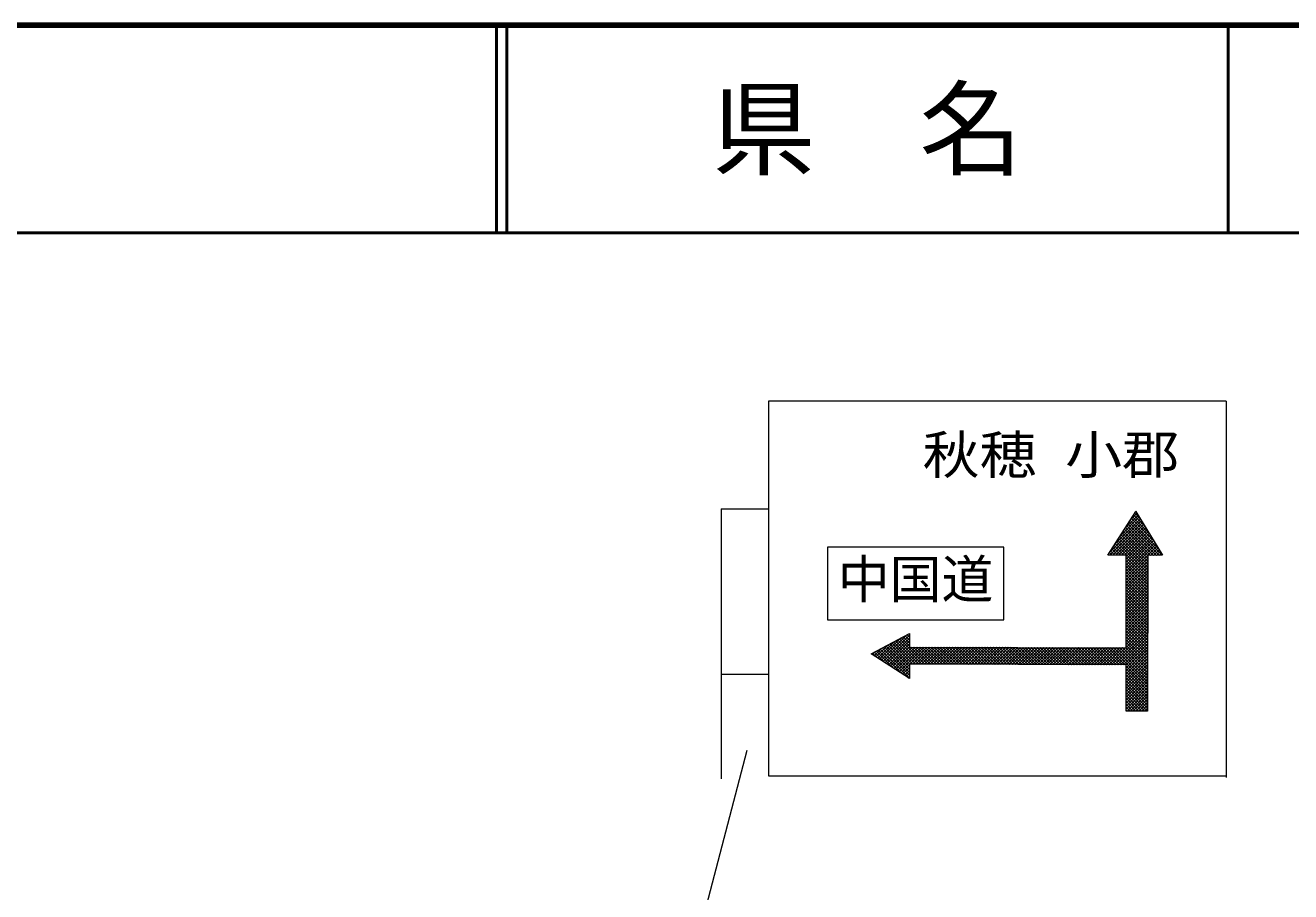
# Model space of a CAD drawing. Units: millimetres, scale not verified. Extents: x 40000 to 680000, y 20000 to 380000.
# Drawn here: x 275042 to 336020, y 338253 to 380000 of the extents above; entities that cross this region are included whole.
import ezdxf
from ezdxf.enums import TextEntityAlignment as Align

# ---------------------------------------------------------------- set-up
doc = ezdxf.new("R2010")
doc.units = ezdxf.units.MM
doc.header["$LTSCALE"] = 1000
for name, color, linetype, lineweight in [('M-BGD', 7, 'Continuous', 13), ('M-STR-STRC', 7, 'Continuous', 13), ('M-TTL', 2, 'Continuous', 140), ('M-TTL-LINE', 7, 'Continuous', 50)]:
    doc.layers.add(name, color=color, linetype=linetype, lineweight=lineweight)
doc.layers.add('M-TTL-TXT', color=7, linetype='Continuous')
doc.styles.add('ＭＳ ゴシック', font='')
doc.styles.get('ＭＳ ゴシック').set_extended_font_data('MS Gothic')

msp = doc.modelspace()

# ---------------------------------------------------------------- linework, layer by layer
at = {"layer": 'M-BGD'}
msp.add_line((297209, 296823), (309835, 345068), dxfattribs=at)
at = {"layer": 'M-STR-STRC'}
for p, q in [((332912, 361895), (332912, 343761)), ((308578, 356704), (308578, 343685)), ((308578, 356704), (310852, 356704)), ((327273, 354581), (328829, 356137)), ((327535, 354984), (328776, 356225)), ((327796, 355386), (328722, 356313)), ((328057, 355789), (328669, 356401)), ((329652, 354777), (328287, 356143)), ((328318, 356192), (328616, 356489)), ((329435, 355136), (328342, 356229)), ((329218, 355494), (328398, 356314)), ((329001, 355853), (328454, 356400)), ((328784, 356211), (328509, 356486)), ((328566, 356570), (328565, 356572)), ((327304, 354471), (328882, 356048)), ((327446, 354471), (328936, 355960)), ((327588, 354472), (328989, 355872)), ((327730, 354472), (329042, 355784)), ((327872, 354473), (329096, 355696)), ((329134, 354306), (327897, 355542)), ((329134, 354447), (327953, 355628)), ((329269, 354454), (328008, 355714)), ((328014, 354474), (329149, 355608)), ((329407, 354456), (328064, 355800)), ((328094, 354412), (329202, 355520)), ((329546, 354459), (328120, 355885)), ((329684, 354462), (328175, 355971)), ((329823, 354465), (328231, 356057)), ((327976, 354473), (327508, 354942)), ((329133, 353458), (327563, 355028)), ((329133, 353599), (327619, 355113)), ((329133, 353740), (327674, 355199)), ((329133, 353882), (327730, 355285)), ((329134, 354023), (327786, 355371)), ((329134, 354164), (327841, 355457)), ((328094, 354271), (329256, 355432)), ((328094, 354129), (329309, 355344)), ((328094, 353988), (329362, 355256)), ((328094, 353846), (329416, 355168)), ((328094, 353705), (329469, 355080)), ((328094, 353563), (329522, 354992)), ((328094, 353422), (329576, 354903)), ((327272, 354470), (327229, 354513)), ((327413, 354471), (327285, 354599)), ((327554, 354472), (327341, 354685)), ((327694, 354472), (327396, 354770)), ((327835, 354473), (327452, 354856)), ((329133, 353317), (328094, 354355)), ((328094, 353280), (329134, 354320)), ((329267, 354453), (329629, 354815)), ((329412, 354457), (329682, 354727)), ((329556, 354460), (329736, 354639)), ((329701, 354463), (329789, 354551)), ((328093, 352714), (329133, 353754)), ((329133, 353175), (328094, 354214)), ((328094, 353139), (329134, 354179)), ((329133, 353034), (328094, 354072)), ((328094, 352997), (329134, 354037)), ((329132, 352893), (328094, 353931)), ((328094, 352856), (329133, 353895)), ((329132, 352751), (328094, 353790)), ((328093, 352573), (329133, 353612)), ((328093, 352431), (329133, 353471)), ((328093, 352290), (329133, 353329)), ((328093, 352148), (329133, 353188)), ((329132, 352610), (328094, 353648)), ((329132, 352469), (328094, 353507)), ((329132, 352328), (328094, 353366)), ((329132, 352186), (328094, 353224)), ((329132, 352045), (328094, 353083)), ((328093, 352007), (329133, 353046)), ((328093, 351865), (329132, 352904)), ((328093, 351724), (329132, 352763)), ((329131, 351621), (328093, 352659)), ((328093, 351582), (329132, 352621)), ((329131, 351480), (328093, 352518)), ((328093, 351441), (329132, 352480)), ((329131, 351904), (328094, 352942)), ((329131, 351762), (328094, 352800)), ((328092, 350875), (329131, 351914)), ((329131, 351339), (328093, 352376)), ((328093, 351299), (329132, 352338)), ((329131, 351197), (328093, 352235)), ((328093, 351158), (329132, 352197)), ((329131, 351056), (328093, 352094)), ((328093, 351016), (329132, 352055)), ((329130, 350915), (328093, 351952)), ((328092, 350733), (329131, 351772)), ((328092, 350592), (329131, 351630)), ((328092, 350450), (329131, 351489)), ((328092, 350309), (329131, 351347)), ((329130, 350774), (328093, 351811)), ((329130, 350632), (328093, 351670)), ((329130, 350491), (328093, 351528)), ((329130, 350350), (328093, 351387)), ((329130, 350208), (328093, 351245)), ((316293, 349399), (317524, 350630)), ((317654, 350512), (317532, 350634)), ((317654, 350654), (317624, 350683)), ((327393, 349185), (329130, 350923)), ((327534, 349185), (329130, 350781)), ((327675, 349185), (329130, 350640)), ((328092, 350167), (329131, 351206)), ((328092, 350026), (329131, 351064)), ((329129, 349785), (328092, 350821)), ((329129, 349643), (328092, 350680)), ((329130, 350067), (328093, 351104)), ((329129, 349926), (328093, 350963)), ((316036, 349566), (316619, 350149)), ((316122, 349511), (316921, 350309)), ((316208, 349455), (317222, 350470)), ((316379, 349343), (317654, 350618)), ((317648, 348821), (316423, 350045)), ((316465, 349288), (317654, 350477)), ((317649, 348961), (316516, 350094)), ((316550, 349232), (317654, 350336)), ((317651, 349101), (316608, 350143)), ((316636, 349176), (317655, 350195)), ((317675, 349218), (316701, 350193)), ((316722, 349120), (317655, 350054)), ((317817, 349217), (316793, 350242)), ((316807, 349065), (317784, 350041)), ((317959, 349217), (316885, 350291)), ((316893, 349009), (317925, 350041)), ((318101, 349216), (316978, 350340)), ((316979, 348953), (318066, 350040)), ((317064, 348897), (318207, 350040)), ((318243, 349216), (317070, 350389)), ((317150, 348842), (318348, 350040)), ((318385, 349215), (317162, 350438)), ((317655, 350087), (317255, 350487)), ((317655, 350228), (317347, 350536)), ((317654, 350370), (317440, 350585)), ((317667, 349218), (318489, 350039)), ((318527, 349215), (317700, 350041)), ((317808, 349217), (318630, 350039)), ((318669, 349214), (317842, 350041)), ((317949, 349217), (318771, 350038)), ((318811, 349214), (317984, 350041)), ((318090, 349216), (318912, 350038)), ((318952, 349213), (318126, 350040)), ((318231, 349216), (319053, 350038)), ((319094, 349213), (318267, 350040)), ((318372, 349215), (319194, 350037)), ((319236, 349212), (318409, 350039)), ((318513, 349215), (319335, 350037)), ((319378, 349212), (318551, 350039)), ((318654, 349214), (319476, 350036)), ((319520, 349212), (318693, 350039)), ((318795, 349214), (319617, 350036)), ((319662, 349211), (318835, 350038)), ((318936, 349213), (319758, 350036)), ((319804, 349211), (318977, 350038)), ((319077, 349213), (319899, 350035)), ((319946, 349210), (319118, 350037)), ((319218, 349213), (320040, 350035)), ((320088, 349210), (319260, 350037)), ((319359, 349212), (320181, 350034)), ((320229, 349209), (319402, 350037)), ((319500, 349212), (320322, 350034)), ((320371, 349209), (319544, 350036)), ((319641, 349211), (320463, 350033)), ((320513, 349208), (319686, 350036)), ((319782, 349211), (320604, 350033)), ((320655, 349208), (319828, 350035)), ((319923, 349210), (320745, 350033)), ((320797, 349207), (319969, 350035)), ((320064, 349210), (320886, 350032)), ((320939, 349207), (320111, 350034)), ((320205, 349209), (321027, 350032)), ((321081, 349206), (320253, 350034)), ((320346, 349209), (321168, 350031)), ((321223, 349206), (320395, 350034)), ((320487, 349208), (321309, 350031)), ((321365, 349205), (320537, 350033)), ((320628, 349208), (321450, 350031)), ((321506, 349205), (320679, 350033)), ((320768, 349207), (321591, 350030)), ((321648, 349205), (320820, 350032)), ((320909, 349207), (321732, 350030)), ((321790, 349204), (320962, 350032)), ((321050, 349206), (321873, 350029)), ((321932, 349204), (321104, 350032)), ((321191, 349206), (322014, 350029)), ((322074, 349203), (321246, 350031)), ((321332, 349206), (322155, 350029)), ((322216, 349203), (321388, 350031)), ((321473, 349205), (322296, 350028)), ((322358, 349202), (321530, 350030)), ((321614, 349205), (322437, 350028)), ((322500, 349202), (321671, 350030)), ((321755, 349204), (322578, 350027)), ((322642, 349201), (321813, 350030)), ((321896, 349204), (322719, 350027)), ((322784, 349201), (321955, 350029)), ((322037, 349203), (322860, 350027)), ((322925, 349200), (322097, 350029)), ((322178, 349203), (323001, 350026)), ((323067, 349200), (322239, 350028)), ((322319, 349202), (323142, 350026)), ((323209, 349199), (322381, 350028)), ((322460, 349202), (323283, 350025)), ((323351, 349199), (322522, 350028)), ((322601, 349201), (323424, 350025)), ((323493, 349198), (322664, 350027)), ((322742, 349201), (323565, 350025)), ((323635, 349198), (322806, 350027)), ((322883, 349200), (323706, 350024)), ((323777, 349197), (322948, 350026)), ((323024, 349200), (323848, 350024)), ((323919, 349197), (323090, 350026)), ((323165, 349199), (323989, 350023)), ((324061, 349197), (323232, 350025)), ((323306, 349199), (324130, 350023)), ((324202, 349196), (323373, 350025)), ((323447, 349199), (324271, 350023)), ((324344, 349196), (323515, 350025)), ((323588, 349198), (324412, 350022)), ((324486, 349195), (323657, 350024)), ((323729, 349198), (324553, 350022)), ((324628, 349195), (323799, 350024)), ((323869, 349197), (324694, 350021)), ((324770, 349194), (323941, 350023)), ((324010, 349197), (324835, 350021)), ((324912, 349194), (324083, 350023)), ((324151, 349196), (324976, 350020)), ((325054, 349193), (324224, 350023)), ((324292, 349196), (325117, 350020)), ((325196, 349193), (324366, 350022)), ((324433, 349195), (325258, 350020)), ((325338, 349192), (324508, 350022)), ((324574, 349195), (325399, 350019)), ((325479, 349192), (324650, 350021)), ((324715, 349194), (325540, 350019)), ((325621, 349191), (324792, 350021)), ((324856, 349194), (325681, 350018)), ((325763, 349191), (324934, 350021)), ((324997, 349193), (325822, 350018)), ((325905, 349190), (325075, 350020)), ((325138, 349193), (325963, 350018)), ((326047, 349190), (325217, 350020)), ((325279, 349192), (326104, 350017)), ((326189, 349189), (325359, 350019)), ((325420, 349192), (326245, 350017)), ((326331, 349189), (325501, 350019)), ((325561, 349192), (326386, 350016)), ((326473, 349189), (325643, 350019)), ((325702, 349191), (326527, 350016)), ((326615, 349188), (325784, 350018)), ((325843, 349191), (326668, 350016)), ((326756, 349188), (325926, 350018)), ((325984, 349190), (326809, 350015)), ((326898, 349187), (326068, 350017)), ((326125, 349190), (326950, 350015)), ((327040, 349187), (326210, 350017)), ((327182, 349186), (326352, 350017)), ((327324, 349186), (326494, 350016)), ((327466, 349185), (326635, 350016)), ((327608, 349185), (326777, 350015)), ((327750, 349184), (326919, 350015)), ((327816, 349184), (329130, 350498)), ((327957, 349184), (329130, 350356)), ((328091, 349035), (329130, 350073)), ((329129, 349502), (328092, 350539)), ((329129, 349361), (328092, 350397)), ((329129, 349219), (328092, 350256)), ((328092, 349177), (329130, 350215)), ((329129, 349078), (328092, 350115)), ((315865, 349678), (316016, 349829)), ((316087, 349533), (315869, 349751)), ((315951, 349622), (316318, 349989)), ((316492, 349270), (315962, 349800)), ((316897, 349007), (316054, 349849)), ((317301, 348743), (316146, 349898)), ((317645, 348541), (316239, 349947)), ((317646, 348681), (316331, 349996)), ((326266, 349189), (327091, 350014)), ((326407, 349189), (327232, 350014)), ((326548, 349188), (327373, 350014)), ((326689, 349188), (327514, 350013)), ((326830, 349187), (327655, 350013)), ((326970, 349187), (327796, 350012)), ((327892, 349184), (327061, 350014)), ((327111, 349186), (327937, 350012)), ((328033, 349183), (327203, 350014)), ((327252, 349186), (328078, 350012)), ((329128, 348230), (327345, 350014)), ((329128, 348372), (327486, 350013)), ((329128, 348513), (327628, 350013)), ((329128, 348654), (327770, 350012)), ((329128, 348796), (327912, 350012)), ((329129, 348937), (328054, 350012)), ((328091, 348894), (329130, 349932)), ((328091, 348752), (329129, 349790)), ((328091, 348611), (329129, 349649)), ((328091, 348469), (329129, 349507)), ((317236, 348786), (317652, 349202)), ((317321, 348730), (317650, 349059)), ((317407, 348674), (317649, 348916)), ((328091, 348328), (329129, 349365)), ((328091, 348186), (329129, 349224)), ((328091, 348045), (329129, 349082)), ((329128, 347948), (328091, 348984)), ((328091, 347903), (329129, 348941)), ((329127, 347807), (328091, 348843)), ((328091, 347762), (329128, 348799)), ((329128, 348089), (328092, 349125)), ((308578, 348733), (310852, 348733)), ((317493, 348619), (317647, 348773)), ((317578, 348563), (317645, 348630)), ((328090, 347196), (329128, 348233)), ((329127, 347665), (328091, 348701)), ((328091, 347620), (329128, 348658)), ((329127, 347524), (328091, 348560)), ((328091, 347479), (329128, 348516)), ((329127, 347383), (328091, 348419)), ((328091, 347337), (329128, 348375)), ((329127, 347241), (328091, 348277)), ((328090, 347054), (329128, 348091)), ((329127, 347100), (328091, 348136)), ((329127, 346959), (328091, 347995)), ((328985, 346959), (328091, 347853)), ((328844, 346959), (328091, 347712)), ((328137, 346959), (329128, 347950)), ((328278, 346959), (329127, 347808)), ((328419, 346959), (329127, 347667)), ((328278, 346959), (328090, 347146)), ((328137, 346959), (328090, 347005)), ((328702, 346959), (328091, 347571)), ((328561, 346959), (328091, 347429)), ((328419, 346959), (328091, 347288)), ((328561, 346959), (329127, 347525)), ((328702, 346959), (329127, 347384)), ((328844, 346959), (329127, 347242)), ((328985, 346959), (329127, 347100))]:
    msp.add_line(p, q, dxfattribs=at)
msp.add_lwpolyline([(332912, 361895), (310852, 361895), (310852, 343828), (332912, 343828)], dxfattribs=at)
for points in [[(328092, 350011), (328094, 354474), (327201, 354470), (328565, 356572), (329841, 354466), (329134, 354451), (329127, 346959), (328090, 346959), (328092, 349183), (317652, 349218), (317644, 348520), (315805, 349717), (317653, 350698), (317655, 350042)], [(313694, 351350), (322194, 351350), (322194, 354850), (313694, 354850)]]:
    msp.add_lwpolyline(points, close=True, dxfattribs=at)
at = {"layer": 'M-TTL'}
msp.add_line((680000, 380000), (40000, 380000), dxfattribs=at)
at = {"layer": 'M-TTL-LINE'}
for p, q in [((297750, 380000), (297750, 370000)), ((298250, 380000), (298250, 370000)), ((333000, 380000), (333000, 370000)), ((40000, 370000), (680000, 370000))]:
    msp.add_line(p, q, dxfattribs=at)

# ---------------------------------------------------------------- texts
at = {"layer": 'M-STR-STRC', "style": 'ＭＳ ゴシック', "width": 1.1}
msp.add_text('秋穂 小郡', height=1833, dxfattribs=at).set_placement((324464, 357839), align=Align.BOTTOM_CENTER)
at = {"layer": 'M-STR-STRC', "style": 'ＭＳ ゴシック'}
msp.add_text('中国道', height=1833, dxfattribs=at).set_placement((317944, 351850), align=Align.BOTTOM_CENTER)
at = {"layer": 'M-TTL-TXT', "style": 'ＭＳ ゴシック'}
msp.add_text('県\u3000名', height=3666, dxfattribs=at).set_placement((315625, 375000), align=Align.MIDDLE_CENTER)

doc.saveas('drawing.dxf')
